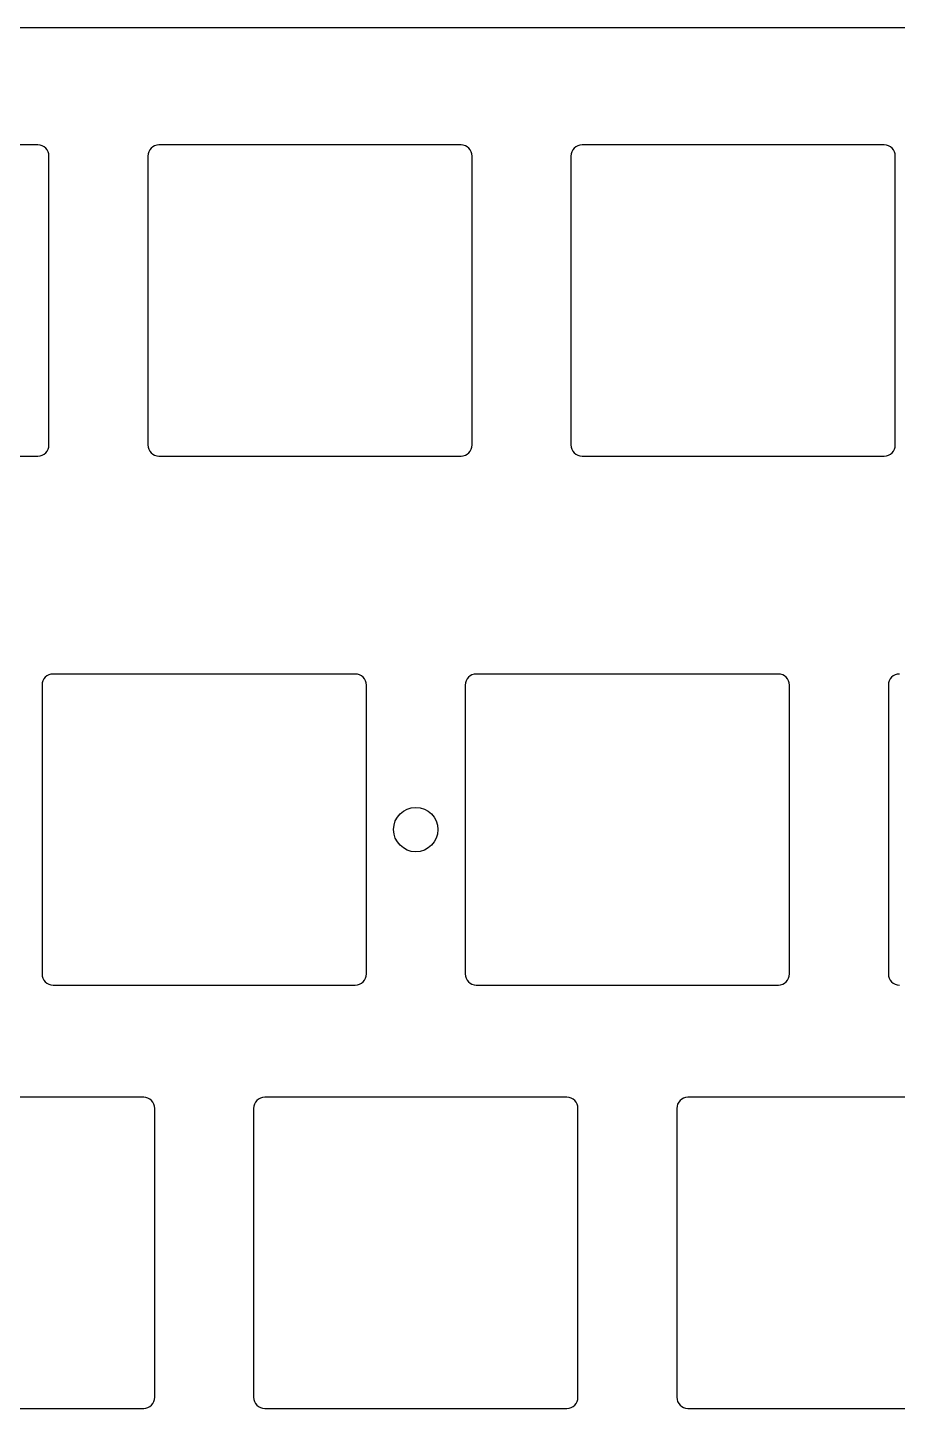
# Model space of a CAD drawing. Header units: millimetres. Extents: x -11 to 340, y -118 to 18.
# Drawn here: x 49.2 to 88.4, y -49.9 to 12.3 of the extents above; entities that cross this region are included whole.
import ezdxf

# ---------------------------------------------------------------- set-up
doc = ezdxf.new("R2010")
doc.units = ezdxf.units.MM
doc.header["$MEASUREMENT"] = 0
doc.layers.get('0').update_dxf_attribs({"linetype": 'CONTINUOUS'})
doc.layers.add('BLACK', color=7, linetype='CONTINUOUS')

msp = doc.modelspace()

# ---------------------------------------------------------------- linework, layer by layer
for points in [[(35.5625, 6.5), (35.5625, -6.5, 0.414212391), (36.0625, -7), (49.6625, -7, 0.414213562), (50.1625, -6.5), (50.1625, 6.5, 0.414213562), (49.6625, 7), (36.0625, 7, 0.414212391)], [(35.5625, -6.5, 0.414212391), (36.0625, -7), (49.6625, -7, 0.414213562), (50.1625, -6.5), (50.1625, 6.5, 0.414213562), (49.6625, 7), (36.0625, 7, 0.414212391), (35.5625, 6.5)], [(54.6125, 6.5), (54.6125, -6.5, 0.414212391), (55.1125, -7), (68.7125, -7, 0.414213562), (69.2125, -6.5), (69.2125, 6.5, 0.414213562), (68.7125, 7), (55.1125, 7, 0.414212391)], [(69.2125, 6.5, 0.414213562), (68.7125, 7), (55.1125, 7, 0.414212391), (54.6125, 6.5), (54.6125, -6.5, 0.414212391), (55.1125, -7), (68.7125, -7, 0.414213562), (69.2125, -6.5)], [(73.6625, 6.5), (73.6625, -6.5, 0.414212391), (74.1625, -7), (87.7625, -7, 0.414213562), (88.2625, -6.5), (88.2625, 6.5, 0.414213562), (87.7625, 7), (74.1625, 7, 0.414212391)], [(74.1625, -7), (87.7625, -7, 0.414213562), (88.2625, -6.5), (88.2625, 6.5, 0.414213562), (87.7625, 7), (74.1625, 7, 0.414212391), (73.6625, 6.5), (73.6625, -6.5, 0.414212391)]]:
    msp.add_lwpolyline(points, format="xyb", close=True)
at = {"layer": 'BLACK', "linetype": 'Continuous'}
for p, q in [((28.3, 12.28), (156.05, 12.28)), ((49.85, -17.3125), (49.85, -30.3125)), ((63.95, -16.8125), (50.35, -16.8125)), ((64.45, -30.3125), (64.45, -17.3125)), ((68.9, -17.3125), (68.9, -30.3125)), ((83, -16.8125), (69.4, -16.8125)), ((83.5, -30.3125), (83.5, -17.3125)), ((87.95, -17.3125), (87.95, -30.3125)), ((50.35, -30.8125), (63.95, -30.8125)), ((69.4, -30.8125), (83, -30.8125)), ((54.425, -35.8625), (40.825, -35.8625)), ((73.475, -35.8625), (59.875, -35.8625)), ((92.525, -35.8625), (78.925, -35.8625)), ((54.925, -49.3625), (54.925, -36.3625)), ((59.375, -36.3625), (59.375, -49.3625)), ((73.975, -49.3625), (73.975, -36.3625)), ((78.425, -36.3625), (78.425, -49.3625)), ((40.825, -49.8625), (54.425, -49.8625)), ((59.875, -49.8625), (73.475, -49.8625)), ((78.925, -49.8625), (92.525, -49.8625))]:
    msp.add_line(p, q, dxfattribs=at)
at = {"layer": 'BLACK'}
msp.add_circle((66.675, -23.8125), 1, dxfattribs=at)
for centre, start, end in [((50.35, -17.3125), 90, 180), ((63.95, -17.3125), 0, 90), ((69.4, -17.3125), 90, 180), ((83, -17.3125), 0, 90), ((88.45, -17.3125), 90, 180), ((50.35, -30.3125), 180, 270), ((63.95, -30.3125), 270, 0), ((69.4, -30.3125), 180, 270), ((83, -30.3125), 270, 0), ((88.45, -30.3125), 180, 270), ((54.425, -36.3625), 0, 90), ((59.875, -36.3625), 90, 180), ((73.475, -36.3625), 0, 90), ((78.925, -36.3625), 90, 180), ((54.425, -49.3625), 270, 0), ((59.875, -49.3625), 180, 270), ((73.475, -49.3625), 270, 0), ((78.925, -49.3625), 180, 270)]:
    msp.add_arc(centre, 0.5, start, end, dxfattribs=at)

doc.saveas('drawing.dxf')
